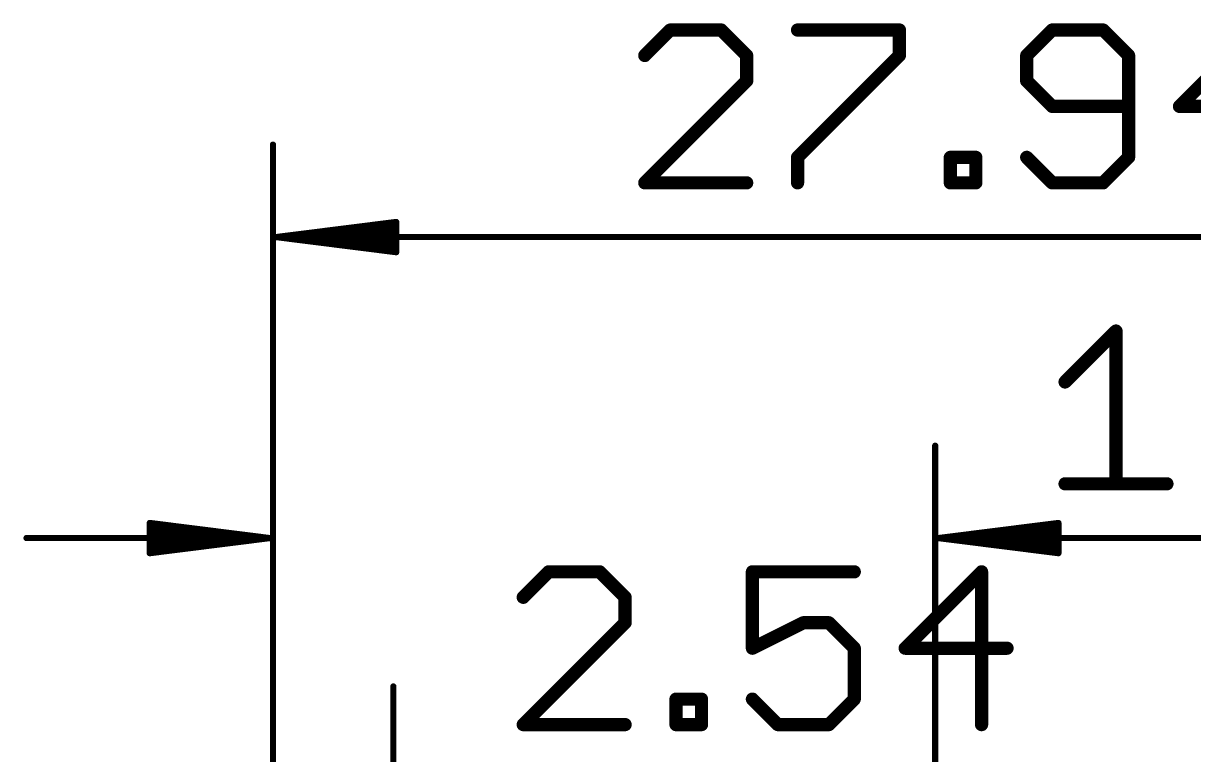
# Model space of a CAD drawing. Extents: x -12.8 to 36.1, y -7.3 to 38.5.
# Drawn here: x -5.27 to 19.42, y 23.12 to 38.54 of the extents above; entities that cross this region are included whole.
import ezdxf

# ---------------------------------------------------------------- set-up
doc = ezdxf.new("R2010")
doc.units = 0
doc.layers.add('47', color=253, linetype='CONTINUOUS')

msp = doc.modelspace()

# ---------------------------------------------------------------- linework, layer by layer
at = {"layer": '47'}
for points, const_width in [([(8.381, 38.4041), (7.8437, 37.8668)], 0.2794), ([(9.4554, 38.4041), (8.381, 38.4041)], 0.2794), ([(9.9926, 37.8668), (9.4554, 38.4041)], 0.2794), ([(11.0665, 38.4041), (13.2154, 38.4041)], 0.2794), ([(13.2154, 38.4041), (13.2154, 37.8668)], 0.2794), ([(16.4378, 38.4041), (15.9006, 37.8668)], 0.2794), ([(17.5123, 38.4041), (16.4378, 38.4041)], 0.2794), ([(18.0495, 37.8668), (17.5123, 38.4041)], 0.2794), ([(20.735, 38.4041), (19.1234, 36.7924)], 0.2794), ([(9.9926, 37.3296), (9.9926, 37.8668)], 0.2794), ([(13.2154, 37.8668), (11.0665, 35.7179)], 0.2794), ([(15.9006, 37.8668), (15.9006, 37.3296)], 0.2794), ([(18.0495, 35.7179), (18.0495, 37.8668)], 0.2794), ([(7.8437, 35.1807), (9.9926, 37.3296)], 0.2794), ([(15.9006, 37.3296), (16.4378, 36.7924)], 0.2794), ([(16.4378, 36.7924), (18.0495, 36.7924)], 0.2794), ([(19.1234, 36.7924), (21.2723, 36.7924)], 0.2794), ([(0, 11.303), (0, 35.986)], 0.13), ([(11.0665, 35.7179), (11.0665, 35.1807)], 0.2794), ([(14.2892, 35.1807), (14.2892, 35.7179)], 0.2794), ([(14.2892, 35.7179), (14.8265, 35.7179)], 0.2794), ([(14.8265, 35.7179), (14.8265, 35.1807)], 0.2794), ([(15.9006, 35.7179), (16.4378, 35.1807)], 0.2794), ([(17.5123, 35.1807), (18.0495, 35.7179)], 0.2794), ([(9.9926, 35.1807), (7.8437, 35.1807)], 0.2794), ([(14.8265, 35.1807), (14.2892, 35.1807)], 0.2794), ([(16.4378, 35.1807), (17.5123, 35.1807)], 0.2794), ([(0.065, 34.036), (2.6, 34.3552)], 0.13), ([(0.065, 34.036), (2.6, 34.296)], 0.13), ([(2.6, 34.3552), (2.6, 33.7168)], 0.13), ([(0.065, 34.036), (2.6, 34.166)], 0.13), ([(0.065, 34.036), (27.875, 34.036)], 0.13), ([(2.6, 33.7168), (0.065, 34.036)], 0.13), ([(2.6, 33.906), (0.065, 34.036)], 0.13), ([(2.6, 33.776), (0.065, 34.036)], 0.13), ([(16.7097, 30.9796), (17.7842, 32.0541)], 0.2794), ([(17.7842, 32.0541), (17.7842, 28.8307)], 0.2794), ([(0, 20.32), (0, 29.636)], 0.13), ([(13.97, 20.32), (13.97, 29.636)], 0.13), ([(16.7097, 28.8307), (18.8586, 28.8307)], 0.2794), ([(-0.065, 27.686), (-2.6, 28.0052)], 0.13), ([(-2.6, 28.0052), (-2.6, 27.3668)], 0.13), ([(-0.065, 27.686), (-2.6, 27.946)], 0.13), ([(14.035, 27.686), (16.57, 28.0052)], 0.13), ([(14.035, 27.686), (16.57, 27.946)], 0.13), ([(16.57, 28.0052), (16.57, 27.3668)], 0.13), ([(-0.065, 27.686), (-5.2, 27.686)], 0.13), ([(-0.065, 27.686), (-2.6, 27.816)], 0.13), ([(-2.6, 27.3668), (-0.065, 27.686)], 0.13), ([(-2.6, 27.556), (-0.065, 27.686)], 0.13), ([(-2.6, 27.426), (-0.065, 27.686)], 0.13), ([(14.035, 27.686), (16.57, 27.816)], 0.13), ([(14.035, 27.686), (29.1019, 27.686)], 0.13), ([(16.57, 27.3668), (14.035, 27.686)], 0.13), ([(16.57, 27.556), (14.035, 27.686)], 0.13), ([(16.57, 27.426), (14.035, 27.686)], 0.13), ([(5.8169, 26.9741), (5.2797, 26.4368)], 0.2794), ([(6.8914, 26.9741), (5.8169, 26.9741)], 0.2794), ([(7.4286, 26.4368), (6.8914, 26.9741)], 0.2794), ([(12.2627, 26.9741), (10.1138, 26.9741)], 0.2794), ([(10.1138, 26.9741), (10.1138, 25.3624)], 0.2794), ([(14.9483, 26.9741), (13.3366, 25.3624)], 0.2794), ([(14.9483, 23.7507), (14.9483, 26.9741)], 0.2794), ([(7.4286, 25.8996), (7.4286, 26.4368)], 0.2794), ([(5.2797, 23.7507), (7.4286, 25.8996)], 0.2794), ([(10.1138, 25.3624), (11.1883, 25.8996)], 0.2794), ([(11.1883, 25.8996), (11.7255, 25.8996)], 0.2794), ([(11.7255, 25.8996), (12.2627, 25.3624)], 0.2794), ([(12.2627, 25.3624), (12.2627, 24.2879)], 0.2794), ([(13.3366, 25.3624), (15.4855, 25.3624)], 0.2794), ([(0, 19.05), (0, 24.556)], 0.13), ([(2.54, 19.05), (2.54, 24.556)], 0.13), ([(8.5025, 23.7507), (8.5025, 24.2879)], 0.2794), ([(8.5025, 24.2879), (9.0397, 24.2879)], 0.2794), ([(9.0397, 24.2879), (9.0397, 23.7507)], 0.2794), ([(10.6511, 23.7507), (10.1138, 24.2879)], 0.2794), ([(12.2627, 24.2879), (11.7255, 23.7507)], 0.2794), ([(7.4286, 23.7507), (5.2797, 23.7507)], 0.2794), ([(9.0397, 23.7507), (8.5025, 23.7507)], 0.2794), ([(11.7255, 23.7507), (10.6511, 23.7507)], 0.2794)]:
    msp.add_lwpolyline(points, dxfattribs=dict(at, const_width=const_width))
for points, const_width in [([(8.381, 38.4739, 1), (8.381, 38.3342)], 0.1397), ([(8.4304, 38.3547, 1), (8.3316, 38.4534)], 0.1397), ([(9.5048, 38.4534, 1), (9.406, 38.3547)], 0.1397), ([(9.4554, 38.3342, 1), (9.4554, 38.4739)], 0.1397), ([(11.0665, 38.4739, 1), (11.0665, 38.3342)], 0.1397), ([(13.2852, 38.4041, 1), (13.1455, 38.4041)], 0.1397), ([(13.2154, 38.3342, 1), (13.2154, 38.4739)], 0.1397), ([(16.4378, 38.4739, 1), (16.4378, 38.3342)], 0.1397), ([(16.4872, 38.3547, 1), (16.3885, 38.4534)], 0.1397), ([(17.5617, 38.4534, 1), (17.4629, 38.3547)], 0.1397), ([(17.5123, 38.3342, 1), (17.5123, 38.4739)], 0.1397), ([(7.7943, 37.9162, 1), (7.8931, 37.8174)], 0.1397), ([(10.0625, 37.8668, 1), (9.9228, 37.8668)], 0.1397), ([(9.9432, 37.8174, 1), (10.042, 37.9162)], 0.1397), ([(13.1455, 37.8668, 1), (13.2852, 37.8668)], 0.1397), ([(13.2648, 37.8174, 1), (13.166, 37.9162)], 0.1397), ([(15.9705, 37.8668, 1), (15.8308, 37.8668)], 0.1397), ([(15.8512, 37.9162, 1), (15.95, 37.8174)], 0.1397), ([(18.1194, 37.8668, 1), (17.9797, 37.8668)], 0.1397), ([(18.0001, 37.8174, 1), (18.0989, 37.9162)], 0.1397), ([(9.9228, 37.3296, 1), (10.0625, 37.3296)], 0.1397), ([(10.042, 37.2802, 1), (9.9432, 37.379)], 0.1397), ([(15.95, 37.379, 1), (15.8512, 37.2802)], 0.1397), ([(15.8308, 37.3296, 1), (15.9705, 37.3296)], 0.1397), ([(16.4378, 36.8622, 1), (16.4378, 36.7225)], 0.1397), ([(16.3885, 36.743, 1), (16.4872, 36.8418)], 0.1397), ([(18.0495, 36.7225, 1), (18.0495, 36.8622)], 0.1397), ([(19.1234, 36.8622, 1), (19.1234, 36.7225)], 0.1397), ([(19.074, 36.8418, 1), (19.1728, 36.743)], 0.1397), ([(0.0325, 35.986, 1), (-0.0325, 35.986)], 0.065), ([(11.1363, 35.7179, 1), (10.9966, 35.7179)], 0.1397), ([(11.0171, 35.7673, 1), (11.1159, 35.6685)], 0.1397), ([(14.2892, 35.7878, 1), (14.2892, 35.6481)], 0.1397), ([(14.3591, 35.7179, 1), (14.2194, 35.7179)], 0.1397), ([(14.8963, 35.7179, 1), (14.7566, 35.7179)], 0.1397), ([(14.8265, 35.6481, 1), (14.8265, 35.7878)], 0.1397), ([(15.95, 35.7673, 1), (15.8512, 35.6685)], 0.1397), ([(18.0989, 35.6685, 1), (18.0001, 35.7673)], 0.1397), ([(17.9797, 35.7179, 1), (18.1194, 35.7179)], 0.1397), ([(7.8437, 35.2506, 1), (7.8437, 35.1108)], 0.1397), ([(9.9926, 35.1108, 1), (9.9926, 35.2506)], 0.1397), ([(14.2892, 35.2506, 1), (14.2892, 35.1108)], 0.1397), ([(14.8265, 35.1108, 1), (14.8265, 35.2506)], 0.1397), ([(16.4378, 35.2506, 1), (16.4378, 35.1108)], 0.1397), ([(17.5123, 35.1108, 1), (17.5123, 35.2506)], 0.1397), ([(7.7943, 35.2301, 1), (7.8931, 35.1313)], 0.1397), ([(10.9966, 35.1807, 1), (11.1363, 35.1807)], 0.1397), ([(14.2194, 35.1807, 1), (14.3591, 35.1807)], 0.1397), ([(14.7566, 35.1807, 1), (14.8963, 35.1807)], 0.1397), ([(16.3885, 35.1313, 1), (16.4872, 35.2301)], 0.1397), ([(17.4629, 35.2301, 1), (17.5617, 35.1313)], 0.1397), ([(2.6325, 34.3552, 1), (2.5675, 34.3552)], 0.065), ([(2.6041, 34.323, 1), (2.5959, 34.3875)], 0.065), ([(2.6033, 34.2637, 1), (2.5967, 34.3283)], 0.065), ([(0.065, 34.0685, 1), (0.065, 34.0035)], 0.065), ([(0.0691, 34.0682, 1), (0.0609, 34.0038)], 0.065), ([(0.0633, 34.0685, 1), (0.0667, 34.0035)], 0.065), ([(0.0667, 34.0685, 1), (0.0633, 34.0035)], 0.065), ([(0.0683, 34.0683, 1), (0.0617, 34.0037)], 0.065), ([(0.0617, 34.0683, 1), (0.0683, 34.0037)], 0.065), ([(0.0609, 34.0682, 1), (0.0691, 34.0038)], 0.065), ([(2.6017, 34.1335, 1), (2.5983, 34.1985)], 0.065), ([(2.5967, 33.7437, 1), (2.6033, 33.8083)], 0.065), ([(2.5983, 33.8735, 1), (2.6017, 33.9385)], 0.065), ([(2.5675, 33.7168, 1), (2.6325, 33.7168)], 0.065), ([(2.5959, 33.6845, 1), (2.6041, 33.749)], 0.065), ([(17.854, 32.0541, 1), (17.7143, 32.0541)], 0.1397), ([(17.8335, 32.0047, 1), (17.7348, 32.1034)], 0.1397), ([(16.6603, 31.029, 1), (16.7591, 30.9302)], 0.1397), ([(0.0325, 29.636, 1), (-0.0325, 29.636)], 0.065), ([(14.0025, 29.636, 1), (13.9375, 29.636)], 0.065), ([(16.7097, 28.9005, 1), (16.7097, 28.7609)], 0.1397), ([(17.7143, 28.8307, 1), (17.854, 28.8307)], 0.1397), ([(18.8586, 28.7609, 1), (18.8586, 28.9005)], 0.1397), ([(-2.5959, 28.0375, 1), (-2.6041, 27.973)], 0.065), ([(-2.5675, 28.0052, 1), (-2.6325, 28.0052)], 0.065), ([(-2.5967, 27.9783, 1), (-2.6033, 27.9137)], 0.065), ([(16.6025, 28.0052, 1), (16.5375, 28.0052)], 0.065), ([(16.5741, 27.973, 1), (16.5659, 28.0375)], 0.065), ([(16.5733, 27.9137, 1), (16.5667, 27.9783)], 0.065), ([(-5.2, 27.7185, 1), (-5.2, 27.6535)], 0.065), ([(-2.5983, 27.8485, 1), (-2.6017, 27.7835)], 0.065), ([(-0.0609, 27.6538, 1), (-0.0691, 27.7182)], 0.065), ([(-0.0691, 27.6538, 1), (-0.0609, 27.7182)], 0.065), ([(-0.0617, 27.6537, 1), (-0.0683, 27.7183)], 0.065), ([(-0.0683, 27.6537, 1), (-0.0617, 27.7183)], 0.065), ([(-0.0667, 27.6535, 1), (-0.0633, 27.7185)], 0.065), ([(-0.0633, 27.6535, 1), (-0.0667, 27.7185)], 0.065), ([(-0.065, 27.6535, 1), (-0.065, 27.7185)], 0.065), ([(14.035, 27.7185, 1), (14.035, 27.6535)], 0.065), ([(14.0391, 27.7182, 1), (14.0309, 27.6538)], 0.065), ([(14.0333, 27.7185, 1), (14.0367, 27.6535)], 0.065), ([(14.0367, 27.7185, 1), (14.0333, 27.6535)], 0.065), ([(14.0383, 27.7183, 1), (14.0317, 27.6537)], 0.065), ([(14.0317, 27.7183, 1), (14.0383, 27.6537)], 0.065), ([(14.0309, 27.7182, 1), (14.0391, 27.6538)], 0.065), ([(16.5717, 27.7835, 1), (16.5683, 27.8485)], 0.065), ([(-2.6017, 27.5885, 1), (-2.5983, 27.5235)], 0.065), ([(-2.6033, 27.4583, 1), (-2.5967, 27.3937)], 0.065), ([(-2.6041, 27.399, 1), (-2.5959, 27.3345)], 0.065), ([(16.5659, 27.3345, 1), (16.5741, 27.399)], 0.065), ([(16.5667, 27.3937, 1), (16.5733, 27.4583)], 0.065), ([(16.5683, 27.5235, 1), (16.5717, 27.5885)], 0.065), ([(-2.6325, 27.3668, 1), (-2.5675, 27.3668)], 0.065), ([(16.5375, 27.3668, 1), (16.6025, 27.3668)], 0.065), ([(5.8169, 27.0439, 1), (5.8169, 26.9042)], 0.1397), ([(5.8663, 26.9247, 1), (5.7675, 27.0234)], 0.1397), ([(6.9408, 27.0234, 1), (6.842, 26.9247)], 0.1397), ([(6.8914, 26.9042, 1), (6.8914, 27.0439)], 0.1397), ([(10.1837, 26.9741, 1), (10.044, 26.9741)], 0.1397), ([(10.1138, 27.0439, 1), (10.1138, 26.9042)], 0.1397), ([(12.2627, 26.9042, 1), (12.2627, 27.0439)], 0.1397), ([(15.0181, 26.9741, 1), (14.8784, 26.9741)], 0.1397), ([(14.9976, 26.9247, 1), (14.8989, 27.0234)], 0.1397), ([(5.2303, 26.4862, 1), (5.3291, 26.3874)], 0.1397), ([(7.4985, 26.4368, 1), (7.3588, 26.4368)], 0.1397), ([(7.3792, 26.3874, 1), (7.478, 26.4862)], 0.1397), ([(7.3588, 25.8996, 1), (7.4985, 25.8996)], 0.1397), ([(7.478, 25.8502, 1), (7.3792, 25.949)], 0.1397), ([(11.1883, 25.9695, 1), (11.1883, 25.8298)], 0.1397), ([(11.2195, 25.8371, 1), (11.157, 25.9621)], 0.1397), ([(11.7749, 25.949, 1), (11.6761, 25.8502)], 0.1397), ([(11.7255, 25.8298, 1), (11.7255, 25.9695)], 0.1397), ([(10.0826, 25.4249, 1), (10.1451, 25.2999)], 0.1397), ([(10.044, 25.3624, 1), (10.1837, 25.3624)], 0.1397), ([(12.3326, 25.3624, 1), (12.1929, 25.3624)], 0.1397), ([(12.2133, 25.313, 1), (12.3121, 25.4118)], 0.1397), ([(13.3366, 25.4322, 1), (13.3366, 25.2925)], 0.1397), ([(13.2872, 25.4118, 1), (13.386, 25.313)], 0.1397), ([(15.4855, 25.2925, 1), (15.4855, 25.4322)], 0.1397), ([(0.0325, 24.556, 1), (-0.0325, 24.556)], 0.065), ([(2.5725, 24.556, 1), (2.5075, 24.556)], 0.065), ([(8.5025, 24.3578, 1), (8.5025, 24.2181)], 0.1397), ([(8.5723, 24.2879, 1), (8.4326, 24.2879)], 0.1397), ([(9.1095, 24.2879, 1), (8.9698, 24.2879)], 0.1397), ([(9.0397, 24.2181, 1), (9.0397, 24.3578)], 0.1397), ([(10.1632, 24.3373, 1), (10.0644, 24.2385)], 0.1397), ([(12.1929, 24.2879, 1), (12.3326, 24.2879)], 0.1397), ([(12.3121, 24.2385, 1), (12.2133, 24.3373)], 0.1397), ([(5.2797, 23.8206, 1), (5.2797, 23.6809)], 0.1397), ([(5.2303, 23.8001, 1), (5.3291, 23.7013)], 0.1397), ([(7.4286, 23.6809, 1), (7.4286, 23.8206)], 0.1397), ([(8.5025, 23.8206, 1), (8.5025, 23.6809)], 0.1397), ([(8.4326, 23.7507, 1), (8.5723, 23.7507)], 0.1397), ([(8.9698, 23.7507, 1), (9.1095, 23.7507)], 0.1397), ([(9.0397, 23.6809, 1), (9.0397, 23.8206)], 0.1397), ([(10.6511, 23.8206, 1), (10.6511, 23.6809)], 0.1397), ([(10.6017, 23.7013, 1), (10.7004, 23.8001)], 0.1397), ([(11.6761, 23.8001, 1), (11.7749, 23.7013)], 0.1397), ([(11.7255, 23.6809, 1), (11.7255, 23.8206)], 0.1397), ([(14.8784, 23.7507, 1), (15.0181, 23.7507)], 0.1397)]:
    msp.add_lwpolyline(points, format="xyb", dxfattribs=dict(at, const_width=const_width))

doc.saveas('drawing.dxf')
